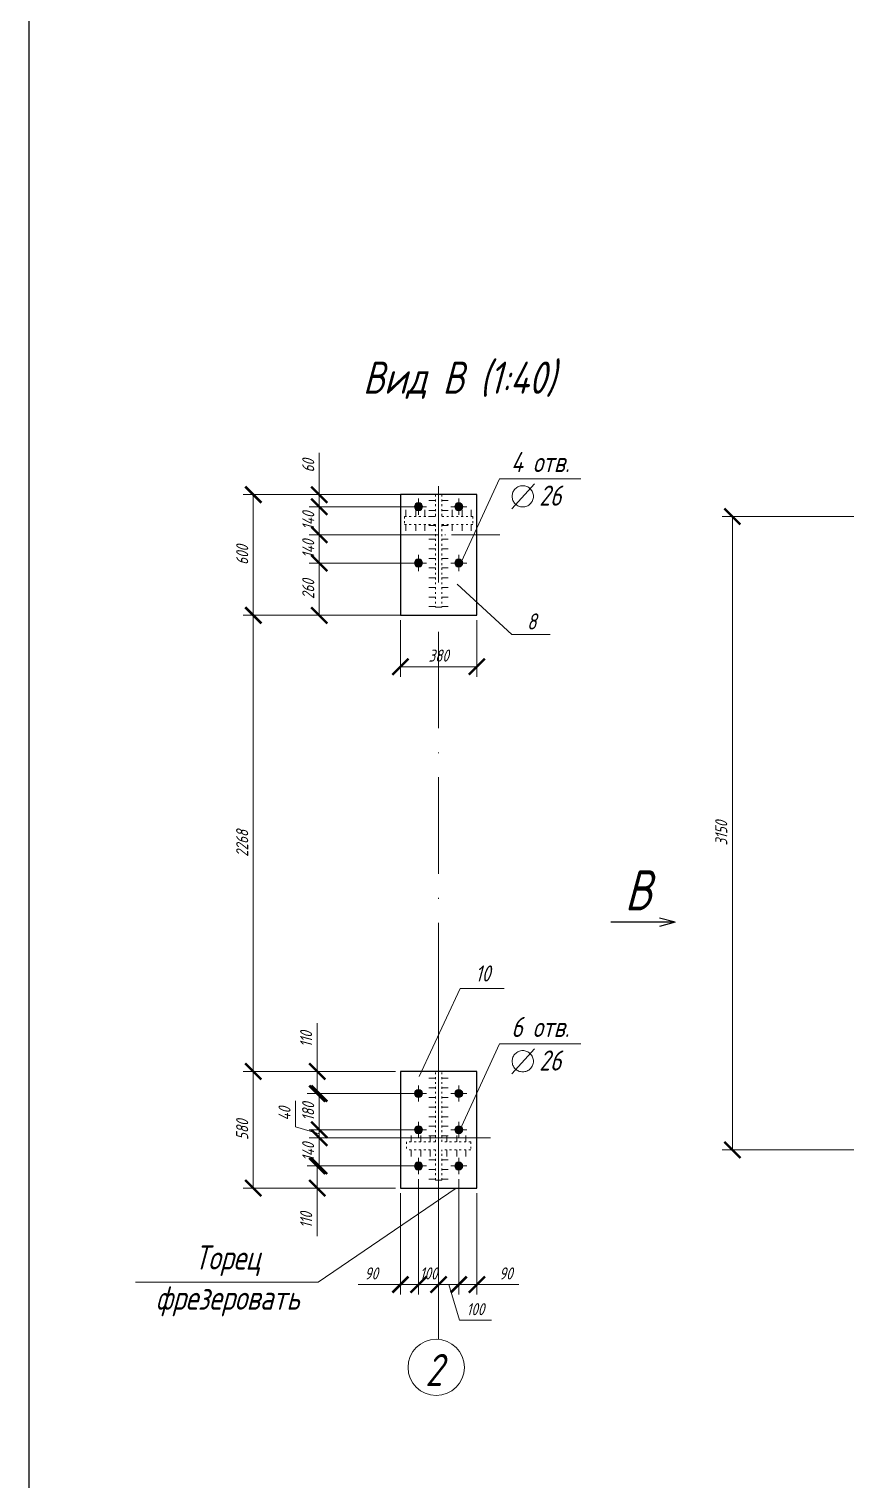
# Model space of a CAD drawing. Header units: millimetres. Extents: x 1665 to 4316, y 443 to 1647.
# Drawn here: x 2526 to 2627.6, y 1286.5 to 1466.7 of the extents above; entities that cross this region are included whole.
import ezdxf

# ---------------------------------------------------------------- set-up
doc = ezdxf.new("R2010")
doc.units = ezdxf.units.MM
for name, pattern in [('ACAD_ISO03W100', [30, 12, -18]), ('ACAD_ISO04W100', [30, 24, -3, 0, -3]), ('ACAD_ISO10W100', [18, 12, -3, 0, -3])]:
    doc.linetypes.add(name, pattern=pattern)
doc.layers.get('0').update_dxf_attribs({"lineweight": 18})
doc.styles.get("Standard").update_dxf_attribs({"font": 'romans.shx', "width": 0.75, "oblique": 15, "height": 1.5})
doc.dimstyles.new('ISO-25', dxfattribs={"dimtxt": 1.5, "dimasz": 2, "dimexe": 1.25, "dimexo": 0.625, "dimtad": 1, "dimtxsty": 'Standard', "dimblk": 'ARCHTICK', "dimcen": 2.5, "dimadec": 0, "dimazin": 0, "dimtfac": 1, "dimtmove": 0, "dimatfit": 3, "dimldrblk": 'NONE', "dimfxl": 1, "dimlwd": 18, "dimlwe": 18, "dimarcsym": 0})

# ---------------------------------------------------------------- blocks, each defined once
blk = doc.blocks.new('_ArchTick')
at = {"color": 0, "linetype": 'ByBlock', "const_width": 0.15}
blk.add_lwpolyline([(-0.5, -0.5), (0.5, 0.5)], dxfattribs=at)
blk = doc.blocks.new('*D150')
at = {"color": 0, "lineweight": 18, "transparency": 16777216}
for p, q in [((2660.96, 1406.12), (2612.2, 1406.12)), ((2613.45, 1406.12), (2613.45, 1327.37)), ((2660.96, 1327.37), (2612.2, 1327.37))]:
    blk.add_line(p, q, dxfattribs=at)
at = {"layer": 'Defpoints', "color": 0, "transparency": 16777216}
for p in [(2661.58, 1406.12), (2613.45, 1327.37), (2661.58, 1327.37)]:
    blk.add_point(p, dxfattribs=at)
at = {"color": 0, "lineweight": 18, "transparency": 16777216, "xscale": 2, "yscale": 2, "zscale": 2}
for p, rotation in [((2613.45, 1406.12), 90), ((2613.45, 1327.37), 270)]:
    blk.add_blockref('_ArchTick', p, dxfattribs=dict(at, rotation=rotation))
at = {"color": 0, "transparency": 16777216, "insert": (2612.07, 1366.75), "char_height": 1.5, "attachment_point": 5, "rotation": 90}
blk.add_mtext('3150', dxfattribs=at)
blk = doc.blocks.new('_None')
blk = doc.blocks.new('*D169')
at = {"color": 0, "lineweight": 18, "transparency": 16777216}
for p, q in [((2573.81, 1407.33), (2560.85, 1407.33)), ((2562.1, 1407.33), (2562.1, 1403.83)), ((2573.56, 1403.83), (2560.85, 1403.83))]:
    blk.add_line(p, q, dxfattribs=at)
at = {"layer": 'Defpoints', "color": 0, "transparency": 16777216}
for p in [(2574.44, 1407.33), (2562.1, 1403.83), (2574.19, 1403.83)]:
    blk.add_point(p, dxfattribs=at)
at = {"color": 0, "lineweight": 18, "transparency": 16777216, "xscale": 2, "yscale": 2, "zscale": 2}
for p, rotation in [((2562.1, 1407.33), 90), ((2562.1, 1403.83), 270)]:
    blk.add_blockref('_ArchTick', p, dxfattribs=dict(at, rotation=rotation))
at = {"color": 0, "transparency": 16777216, "insert": (2560.73, 1405.58), "char_height": 1.5, "attachment_point": 5, "rotation": 90}
blk.add_mtext('140', dxfattribs=at)
blk = doc.blocks.new('*D170')
at = {"color": 0, "lineweight": 18, "transparency": 16777216}
for p, q in [((2573.56, 1403.83), (2560.85, 1403.83)), ((2562.1, 1403.83), (2562.1, 1400.33)), ((2573.56, 1400.33), (2560.85, 1400.33))]:
    blk.add_line(p, q, dxfattribs=at)
at = {"layer": 'Defpoints', "color": 0, "transparency": 16777216}
for p in [(2574.19, 1403.83), (2562.1, 1400.33), (2574.19, 1400.33)]:
    blk.add_point(p, dxfattribs=at)
at = {"color": 0, "lineweight": 18, "transparency": 16777216, "xscale": 2, "yscale": 2, "zscale": 2}
for p, rotation in [((2562.1, 1403.83), 90), ((2562.1, 1400.33), 270)]:
    blk.add_blockref('_ArchTick', p, dxfattribs=dict(at, rotation=rotation))
at = {"color": 0, "transparency": 16777216, "insert": (2560.73, 1402.08), "char_height": 1.5, "attachment_point": 5, "rotation": 90}
blk.add_mtext('140', dxfattribs=at)
blk = doc.blocks.new('*D171')
at = {"color": 0, "lineweight": 18, "transparency": 16777216}
for p, q in [((2562.1, 1408.83), (2562.1, 1414.01)), ((2573.56, 1408.83), (2560.85, 1408.83)), ((2562.1, 1407.33), (2562.1, 1408.83)), ((2573.81, 1407.33), (2560.85, 1407.33))]:
    blk.add_line(p, q, dxfattribs=at)
at = {"layer": 'Defpoints', "color": 0, "transparency": 16777216}
for p in [(2562.1, 1408.83), (2574.19, 1408.83), (2574.44, 1407.33)]:
    blk.add_point(p, dxfattribs=at)
at = {"color": 0, "lineweight": 18, "transparency": 16777216, "xscale": 2, "yscale": 2, "zscale": 2}
for p, rotation in [((2562.1, 1408.83), 90), ((2562.1, 1407.33), 270)]:
    blk.add_blockref('_ArchTick', p, dxfattribs=dict(at, rotation=rotation))
at = {"color": 0, "transparency": 16777216, "insert": (2560.73, 1412.42), "char_height": 1.5, "attachment_point": 5, "rotation": 90}
blk.add_mtext('60', dxfattribs=at)
blk = doc.blocks.new('*D172')
at = {"color": 0, "lineweight": 18, "transparency": 16777216}
for p, q in [((2573.81, 1400.33), (2560.85, 1400.33)), ((2562.1, 1400.33), (2562.1, 1393.83)), ((2573.56, 1393.83), (2560.85, 1393.83))]:
    blk.add_line(p, q, dxfattribs=at)
at = {"layer": 'Defpoints', "color": 0, "transparency": 16777216}
for p in [(2574.44, 1400.33), (2562.1, 1393.83), (2574.19, 1393.83)]:
    blk.add_point(p, dxfattribs=at)
at = {"color": 0, "lineweight": 18, "transparency": 16777216, "xscale": 2, "yscale": 2, "zscale": 2}
for p, rotation in [((2562.1, 1400.33), 90), ((2562.1, 1393.83), 270)]:
    blk.add_blockref('_ArchTick', p, dxfattribs=dict(at, rotation=rotation))
at = {"color": 0, "transparency": 16777216, "insert": (2560.73, 1397.08), "char_height": 1.5, "attachment_point": 5, "rotation": 90}
blk.add_mtext('260', dxfattribs=at)
blk = doc.blocks.new('*D173')
at = {"color": 0, "lineweight": 18, "transparency": 16777216}
for p, q in [((2571.56, 1408.83), (2552.65, 1408.83)), ((2553.9, 1408.83), (2553.9, 1393.83)), ((2571.56, 1393.83), (2552.65, 1393.83))]:
    blk.add_line(p, q, dxfattribs=at)
at = {"layer": 'Defpoints', "color": 0, "transparency": 16777216}
for p in [(2572.19, 1408.83), (2553.9, 1393.83), (2572.19, 1393.83)]:
    blk.add_point(p, dxfattribs=at)
at = {"color": 0, "lineweight": 18, "transparency": 16777216, "xscale": 2, "yscale": 2, "zscale": 2}
for p, rotation in [((2553.9, 1408.83), 90), ((2553.9, 1393.83), 270)]:
    blk.add_blockref('_ArchTick', p, dxfattribs=dict(at, rotation=rotation))
at = {"color": 0, "transparency": 16777216, "insert": (2552.52, 1401.33), "char_height": 1.5, "attachment_point": 5, "rotation": 90}
blk.add_mtext('600', dxfattribs=at)
blk = doc.blocks.new('*D174')
at = {"color": 0, "lineweight": 18, "transparency": 16777216}
for p, q in [((2572.19, 1393.21), (2572.19, 1386.19)), ((2581.69, 1393.21), (2581.69, 1386.19)), ((2572.19, 1387.44), (2581.69, 1387.44))]:
    blk.add_line(p, q, dxfattribs=at)
at = {"layer": 'Defpoints', "color": 0, "transparency": 16777216}
for p in [(2572.19, 1393.83), (2581.69, 1393.83), (2581.69, 1387.44)]:
    blk.add_point(p, dxfattribs=at)
at = {"color": 0, "lineweight": 18, "transparency": 16777216, "xscale": 2, "yscale": 2, "zscale": 2, "rotation": 180}
blk.add_blockref('_ArchTick', (2572.19, 1387.44), dxfattribs=at)
at = {"color": 0, "lineweight": 18, "transparency": 16777216, "xscale": 2, "yscale": 2, "zscale": 2}
blk.add_blockref('_ArchTick', (2581.69, 1387.44), dxfattribs=at)
at = {"color": 0, "transparency": 16777216, "insert": (2576.94, 1388.82), "char_height": 1.5, "attachment_point": 5}
blk.add_mtext('380', dxfattribs=at)
blk = doc.blocks.new('*D175')
at = {"color": 0, "lineweight": 18, "transparency": 16777216}
for p, q in [((2579.44, 1323.76), (2579.44, 1309.39)), ((2581.69, 1322.01), (2581.69, 1309.39)), ((2579.44, 1310.64), (2581.69, 1310.64)), ((2581.69, 1310.64), (2586.92, 1310.64))]:
    blk.add_line(p, q, dxfattribs=at)
at = {"layer": 'Defpoints', "color": 0, "transparency": 16777216}
for p in [(2579.44, 1324.38), (2581.69, 1322.63), (2581.69, 1310.64)]:
    blk.add_point(p, dxfattribs=at)
at = {"color": 0, "lineweight": 18, "transparency": 16777216, "xscale": 2, "yscale": 2, "zscale": 2, "rotation": 180}
blk.add_blockref('_ArchTick', (2579.44, 1310.64), dxfattribs=at)
at = {"color": 0, "lineweight": 18, "transparency": 16777216, "xscale": 2, "yscale": 2, "zscale": 2}
blk.add_blockref('_ArchTick', (2581.69, 1310.64), dxfattribs=at)
at = {"color": 0, "transparency": 16777216, "insert": (2585.3, 1312.02), "char_height": 1.5, "attachment_point": 5}
blk.add_mtext('90', dxfattribs=at)
blk = doc.blocks.new('*D176')
at = {"color": 0, "lineweight": 18, "transparency": 16777216}
for p, q in [((2574.44, 1323.76), (2574.44, 1309.39)), ((2572.19, 1322.01), (2572.19, 1309.39)), ((2572.19, 1310.64), (2566.95, 1310.64)), ((2574.44, 1310.64), (2572.19, 1310.64))]:
    blk.add_line(p, q, dxfattribs=at)
at = {"layer": 'Defpoints', "color": 0, "transparency": 16777216}
for p in [(2574.44, 1324.38), (2572.19, 1322.63), (2572.19, 1310.64)]:
    blk.add_point(p, dxfattribs=at)
at = {"color": 0, "lineweight": 18, "transparency": 16777216, "xscale": 2, "yscale": 2, "zscale": 2, "rotation": 180}
blk.add_blockref('_ArchTick', (2572.19, 1310.64), dxfattribs=at)
at = {"color": 0, "lineweight": 18, "transparency": 16777216, "xscale": 2, "yscale": 2, "zscale": 2}
blk.add_blockref('_ArchTick', (2574.44, 1310.64), dxfattribs=at)
at = {"color": 0, "transparency": 16777216, "insert": (2568.57, 1312.02), "char_height": 1.5, "attachment_point": 5}
blk.add_mtext('90', dxfattribs=at)
blk = doc.blocks.new('*D177')
at = {"color": 0, "lineweight": 18, "transparency": 16777216}
for p, q in [((2573.81, 1334.38), (2560.85, 1334.38)), ((2562.1, 1334.38), (2562.1, 1329.88)), ((2573.81, 1329.88), (2560.85, 1329.88))]:
    blk.add_line(p, q, dxfattribs=at)
at = {"layer": 'Defpoints', "color": 0, "transparency": 16777216}
for p in [(2574.44, 1334.38), (2562.1, 1329.88), (2574.44, 1329.88)]:
    blk.add_point(p, dxfattribs=at)
at = {"color": 0, "lineweight": 18, "transparency": 16777216, "xscale": 2, "yscale": 2, "zscale": 2}
for p, rotation in [((2562.1, 1334.38), 90), ((2562.1, 1329.88), 270)]:
    blk.add_blockref('_ArchTick', p, dxfattribs=dict(at, rotation=rotation))
at = {"color": 0, "transparency": 16777216, "insert": (2560.72, 1332.13), "char_height": 1.5, "attachment_point": 5, "rotation": 90}
blk.add_mtext('180', dxfattribs=at)
blk = doc.blocks.new('*D178')
at = {"color": 0, "lineweight": 18, "transparency": 16777216}
for p, q in [((2571.56, 1325.38), (2560.6, 1325.38)), ((2561.85, 1325.38), (2561.85, 1322.63)), ((2571.56, 1322.63), (2560.6, 1322.63)), ((2561.85, 1322.63), (2561.85, 1316.65))]:
    blk.add_line(p, q, dxfattribs=at)
at = {"layer": 'Defpoints', "color": 0, "transparency": 16777216}
for p in [(2572.19, 1325.38), (2561.85, 1322.63), (2572.19, 1322.63)]:
    blk.add_point(p, dxfattribs=at)
at = {"color": 0, "lineweight": 18, "transparency": 16777216, "xscale": 2, "yscale": 2, "zscale": 2}
for p, rotation in [((2561.85, 1325.38), 90), ((2561.85, 1322.63), 270)]:
    blk.add_blockref('_ArchTick', p, dxfattribs=dict(at, rotation=rotation))
at = {"color": 0, "transparency": 16777216, "insert": (2560.47, 1318.64), "char_height": 1.5, "attachment_point": 5, "rotation": 90}
blk.add_mtext('110', dxfattribs=at)
blk = doc.blocks.new('*D179')
at = {"color": 0, "lineweight": 18, "transparency": 16777216}
for p, q in [((2561.85, 1337.13), (2561.85, 1343.12)), ((2571.56, 1337.13), (2560.6, 1337.13)), ((2561.85, 1334.38), (2561.85, 1337.13)), ((2571.56, 1334.38), (2560.6, 1334.38))]:
    blk.add_line(p, q, dxfattribs=at)
at = {"layer": 'Defpoints', "color": 0, "transparency": 16777216}
for p in [(2561.85, 1337.13), (2572.19, 1337.13), (2572.19, 1334.38)]:
    blk.add_point(p, dxfattribs=at)
at = {"color": 0, "lineweight": 18, "transparency": 16777216, "xscale": 2, "yscale": 2, "zscale": 2}
for p, rotation in [((2561.85, 1337.13), 90), ((2561.85, 1334.38), 270)]:
    blk.add_blockref('_ArchTick', p, dxfattribs=dict(at, rotation=rotation))
at = {"color": 0, "transparency": 16777216, "insert": (2560.47, 1341.13), "char_height": 1.5, "attachment_point": 5, "rotation": 90}
blk.add_mtext('110', dxfattribs=at)
blk = doc.blocks.new('*D180')
at = {"color": 0, "lineweight": 18, "transparency": 16777216}
for p, q in [((2571.56, 1337.13), (2552.65, 1337.13)), ((2553.9, 1337.13), (2553.9, 1322.63)), ((2571.56, 1322.63), (2552.65, 1322.63))]:
    blk.add_line(p, q, dxfattribs=at)
at = {"layer": 'Defpoints', "color": 0, "transparency": 16777216}
for p in [(2572.19, 1337.13), (2553.9, 1322.63), (2572.19, 1322.63)]:
    blk.add_point(p, dxfattribs=at)
at = {"color": 0, "lineweight": 18, "transparency": 16777216, "xscale": 2, "yscale": 2, "zscale": 2}
for p, rotation in [((2553.9, 1337.13), 90), ((2553.9, 1322.63), 270)]:
    blk.add_blockref('_ArchTick', p, dxfattribs=dict(at, rotation=rotation))
at = {"color": 0, "transparency": 16777216, "insert": (2552.52, 1329.88), "char_height": 1.5, "attachment_point": 5, "rotation": 90}
blk.add_mtext('580', dxfattribs=at)
blk = doc.blocks.new('*D181')
at = {"color": 0, "lineweight": 18, "transparency": 16777216}
for p, q in [((2573.81, 1328.88), (2560.85, 1328.88)), ((2562.1, 1325.38), (2562.1, 1328.88)), ((2573.81, 1325.38), (2560.85, 1325.38))]:
    blk.add_line(p, q, dxfattribs=at)
at = {"layer": 'Defpoints', "color": 0, "transparency": 16777216}
for p in [(2562.1, 1328.88), (2574.44, 1328.88), (2574.44, 1325.38)]:
    blk.add_point(p, dxfattribs=at)
at = {"color": 0, "lineweight": 18, "transparency": 16777216, "xscale": 2, "yscale": 2, "zscale": 2}
for p, rotation in [((2562.1, 1328.88), 90), ((2562.1, 1325.38), 270)]:
    blk.add_blockref('_ArchTick', p, dxfattribs=dict(at, rotation=rotation))
at = {"color": 0, "transparency": 16777216, "insert": (2560.72, 1327.13), "char_height": 1.5, "attachment_point": 5, "rotation": 90}
blk.add_mtext('140', dxfattribs=at)
blk = doc.blocks.new('*D182')
at = {"color": 0, "lineweight": 18, "transparency": 16777216}
for p, q in [((2559.16, 1330.26), (2559.16, 1333.47)), ((2562.1, 1329.38), (2559.16, 1330.26)), ((2562.1, 1329.88), (2562.1, 1331.88)), ((2573.81, 1329.88), (2560.85, 1329.88)), ((2573.81, 1328.88), (2560.85, 1328.88)), ((2562.1, 1328.88), (2562.1, 1329.88)), ((2562.1, 1328.88), (2562.1, 1329.88)), ((2562.1, 1328.88), (2562.1, 1326.88))]:
    blk.add_line(p, q, dxfattribs=at)
at = {"layer": 'Defpoints', "color": 0, "transparency": 16777216}
for p in [(2562.1, 1329.88), (2574.44, 1329.88), (2574.44, 1328.88)]:
    blk.add_point(p, dxfattribs=at)
at = {"color": 0, "lineweight": 18, "transparency": 16777216, "xscale": 2, "yscale": 2, "zscale": 2}
for p, rotation in [((2562.1, 1329.88), 270), ((2562.1, 1328.88), 90)]:
    blk.add_blockref('_ArchTick', p, dxfattribs=dict(at, rotation=rotation))
at = {"color": 0, "transparency": 16777216, "insert": (2557.78, 1331.87), "char_height": 1.5, "attachment_point": 5, "rotation": 90}
blk.add_mtext('40', dxfattribs=at)
blk = doc.blocks.new('*D200')
at = {"color": 0, "lineweight": 18, "transparency": 16777216}
for p, q in [((2571.56, 1393.83), (2552.65, 1393.83)), ((2553.9, 1337.13), (2553.9, 1393.83)), ((2571.56, 1337.13), (2552.65, 1337.13))]:
    blk.add_line(p, q, dxfattribs=at)
at = {"layer": 'Defpoints', "color": 0, "transparency": 16777216}
for p in [(2553.9, 1393.83), (2572.19, 1393.83), (2572.19, 1337.13)]:
    blk.add_point(p, dxfattribs=at)
at = {"color": 0, "lineweight": 18, "transparency": 16777216, "xscale": 2, "yscale": 2, "zscale": 2}
for p, rotation in [((2553.9, 1393.83), 90), ((2553.9, 1337.13), 270)]:
    blk.add_blockref('_ArchTick', p, dxfattribs=dict(at, rotation=rotation))
at = {"color": 0, "transparency": 16777216, "insert": (2552.52, 1365.48), "char_height": 1.5, "attachment_point": 5, "rotation": 90}
blk.add_mtext('2268', dxfattribs=at)
blk = doc.blocks.new('*D231')
at = {"color": 0, "lineweight": 18, "transparency": 16777216}
for p, q in [((2574.44, 1322.01), (2574.44, 1309.39)), ((2576.94, 1322.01), (2576.94, 1309.39)), ((2574.44, 1310.64), (2576.94, 1310.64))]:
    blk.add_line(p, q, dxfattribs=at)
at = {"layer": 'Defpoints', "color": 0, "transparency": 16777216}
for p in [(2574.44, 1322.63), (2576.94, 1322.63), (2576.94, 1310.64)]:
    blk.add_point(p, dxfattribs=at)
at = {"color": 0, "lineweight": 18, "transparency": 16777216, "xscale": 2, "yscale": 2, "zscale": 2, "rotation": 180}
blk.add_blockref('_ArchTick', (2574.44, 1310.64), dxfattribs=at)
at = {"color": 0, "lineweight": 18, "transparency": 16777216, "xscale": 2, "yscale": 2, "zscale": 2}
blk.add_blockref('_ArchTick', (2576.94, 1310.64), dxfattribs=at)
at = {"color": 0, "transparency": 16777216, "insert": (2575.69, 1312.02), "char_height": 1.5, "attachment_point": 5}
blk.add_mtext('100', dxfattribs=at)
blk = doc.blocks.new('*D232')
at = {"color": 0, "lineweight": 18, "transparency": 16777216}
for p, q in [((2576.94, 1322.01), (2576.94, 1309.39)), ((2579.44, 1322.01), (2579.44, 1309.39)), ((2576.94, 1310.64), (2579.44, 1310.64)), ((2578.19, 1310.64), (2579.52, 1306.2)), ((2579.52, 1306.2), (2583.5, 1306.2))]:
    blk.add_line(p, q, dxfattribs=at)
at = {"layer": 'Defpoints', "color": 0, "transparency": 16777216}
for p in [(2576.94, 1322.63), (2579.44, 1322.63), (2579.44, 1310.64)]:
    blk.add_point(p, dxfattribs=at)
at = {"color": 0, "lineweight": 18, "transparency": 16777216, "xscale": 2, "yscale": 2, "zscale": 2, "rotation": 180}
blk.add_blockref('_ArchTick', (2576.94, 1310.64), dxfattribs=at)
at = {"color": 0, "lineweight": 18, "transparency": 16777216, "xscale": 2, "yscale": 2, "zscale": 2}
blk.add_blockref('_ArchTick', (2579.44, 1310.64), dxfattribs=at)
at = {"color": 0, "transparency": 16777216, "insert": (2581.51, 1307.58), "char_height": 1.5, "attachment_point": 5}
blk.add_mtext('100', dxfattribs=at)

msp = doc.modelspace()

# ---------------------------------------------------------------- hatches: boundary and pattern name
h = msp.add_hatch(color=256)
h.dxf.hatch_style = 1
h.paths.add_polyline_path([(2574.435, 1407.832), (2574.435, 1407.332), (2574.935, 1407.332, 0.4142136)])
h.paths.add_polyline_path([(2574.935, 1407.332), (2574.435, 1407.332), (2574.435, 1406.832, 0.4142136)])
h.paths.add_polyline_path([(2574.435, 1407.832, 0.4142136), (2573.935, 1407.332, 0.4142136), (2574.435, 1406.832), (2574.435, 1407.332)])
h = msp.add_hatch(color=256)
h.dxf.hatch_style = 1
h.paths.add_polyline_path([(2579.435, 1407.832), (2579.435, 1407.332), (2579.935, 1407.332, 0.4142136)])
h.paths.add_polyline_path([(2579.935, 1407.332), (2579.435, 1407.332), (2579.435, 1406.832, 0.4142136)])
h.paths.add_polyline_path([(2579.435, 1407.832, 0.4142136), (2578.935, 1407.332, 0.4142136), (2579.435, 1406.832), (2579.435, 1407.332)])
h = msp.add_hatch(color=256)
h.dxf.hatch_style = 1
h.paths.add_polyline_path([(2574.435, 1400.832), (2574.435, 1400.332), (2574.935, 1400.332, 0.4142136)])
h.paths.add_polyline_path([(2574.935, 1400.332), (2574.435, 1400.332), (2574.435, 1399.832, 0.4142136)])
h.paths.add_polyline_path([(2574.435, 1400.832, 0.4142136), (2573.935, 1400.332, 0.4142136), (2574.435, 1399.832), (2574.435, 1400.332)])
h = msp.add_hatch(color=256)
h.dxf.hatch_style = 1
h.paths.add_polyline_path([(2579.435, 1400.832), (2579.435, 1400.332), (2579.935, 1400.332, 0.4142136)])
h.paths.add_polyline_path([(2579.935, 1400.332), (2579.435, 1400.332), (2579.435, 1399.832, 0.4142136)])
h.paths.add_polyline_path([(2579.435, 1400.832, 0.4142136), (2578.935, 1400.332, 0.4142136), (2579.435, 1399.832), (2579.435, 1400.332)])
h = msp.add_hatch(color=256)
h.dxf.hatch_style = 1
h.paths.add_polyline_path([(2574.435, 1334.882), (2574.435, 1334.382), (2574.935, 1334.382, 0.4142136)])
h.paths.add_polyline_path([(2574.935, 1334.382), (2574.435, 1334.382), (2574.435, 1333.882, 0.4142136)])
h.paths.add_polyline_path([(2574.435, 1334.882, 0.4142136), (2573.935, 1334.382, 0.4142136), (2574.435, 1333.882), (2574.435, 1334.382)])
h = msp.add_hatch(color=256)
h.dxf.hatch_style = 1
h.paths.add_polyline_path([(2579.935, 1334.382, 1), (2578.935, 1334.382, 1)])
h = msp.add_hatch(color=256)
h.dxf.hatch_style = 1
h.paths.add_polyline_path([(2574.935, 1329.882, 1), (2573.935, 1329.882, 1)])
h = msp.add_hatch(color=256)
h.dxf.hatch_style = 1
h.paths.add_polyline_path([(2579.935, 1329.882, 1), (2578.935, 1329.882, 1)])
h = msp.add_hatch(color=256)
h.dxf.hatch_style = 1
h.paths.add_polyline_path([(2574.935, 1325.382, 1), (2573.935, 1325.382, 1)])
h = msp.add_hatch(color=256)
h.dxf.hatch_style = 1
h.paths.add_polyline_path([(2579.935, 1325.382, 1), (2578.935, 1325.382, 1)])

# ---------------------------------------------------------------- linework, layer by layer
at = {"lineweight": 30}
for p, q in [((2526.02, 1057.955), (2526.02, 1641.955)), ((2581.685, 1408.832), (2572.185, 1408.832)), ((2572.185, 1408.832), (2572.185, 1393.832)), ((2581.685, 1393.832), (2581.685, 1408.832)), ((2572.185, 1393.832), (2581.685, 1393.832)), ((2606.327, 1355.68), (2598.327, 1355.68)), ((2606.327, 1355.68), (2604.395, 1356.198)), ((2606.327, 1355.68), (2604.395, 1355.162)), ((2581.685, 1337.132), (2572.185, 1337.132)), ((2572.185, 1337.132), (2572.185, 1322.632)), ((2581.685, 1322.632), (2581.685, 1337.132)), ((2572.185, 1322.632), (2581.685, 1322.632))]:
    msp.add_line(p, q, dxfattribs=at)
at = {"linetype": 'ACAD_ISO10W100'}
msp.add_line((2576.935, 1409.895), (2576.935, 1319.747), dxfattribs=at)
for p, q in [((2584.499, 1410.796), (2579.561, 1400.062)), ((2594.634, 1410.796), (2584.499, 1410.796)), ((2574.435, 1406.332), (2574.435, 1408.332)), ((2576.535, 1408.092), (2575.735, 1408.092)), ((2578.135, 1408.092), (2577.335, 1408.092)), ((2579.435, 1406.332), (2579.435, 1408.332)), ((2572.854, 1406.125), (2572.854, 1406.925)), ((2573.435, 1407.332), (2575.435, 1407.332)), ((2574.087, 1406.125), (2574.087, 1406.925)), ((2575.216, 1406.125), (2575.216, 1406.925)), ((2576.535, 1406.869), (2575.735, 1406.869)), ((2576.535, 1406.125), (2575.735, 1406.125)), ((2578.135, 1406.869), (2577.335, 1406.869)), ((2578.435, 1407.332), (2580.435, 1407.332)), ((2578.635, 1406.125), (2578.635, 1406.925)), ((2579.867, 1406.125), (2579.867, 1406.925)), ((2580.997, 1406.125), (2580.997, 1406.925)), ((2572.854, 1404.325), (2572.854, 1405.125)), ((2574.087, 1404.325), (2574.087, 1405.125)), ((2575.216, 1404.325), (2575.216, 1405.125)), ((2576.535, 1404.976), (2575.735, 1404.976)), ((2578.135, 1404.976), (2577.335, 1404.976)), ((2578.635, 1404.325), (2578.635, 1405.125)), ((2579.867, 1404.325), (2579.867, 1405.125)), ((2580.997, 1404.325), (2580.997, 1405.125)), ((2576.535, 1403.295), (2575.735, 1403.295)), ((2578.135, 1403.295), (2577.335, 1403.295)), ((2574.435, 1399.332), (2574.435, 1401.332)), ((2576.535, 1402.099), (2575.735, 1402.099)), ((2576.535, 1400.906), (2575.735, 1400.906)), ((2578.135, 1402.099), (2577.335, 1402.099)), ((2578.135, 1400.906), (2577.335, 1400.906)), ((2579.435, 1399.332), (2579.435, 1401.332)), ((2573.435, 1400.332), (2575.435, 1400.332)), ((2576.535, 1399.731), (2575.735, 1399.731)), ((2578.135, 1399.731), (2577.335, 1399.731)), ((2578.435, 1400.332), (2580.435, 1400.332)), ((2576.535, 1398.478), (2575.735, 1398.478)), ((2576.535, 1397.295), (2575.735, 1397.295)), ((2578.135, 1398.478), (2577.335, 1398.478)), ((2578.135, 1397.295), (2577.335, 1397.295)), ((2579.23, 1397.708), (2586.055, 1391.442)), ((2576.535, 1396.071), (2575.735, 1396.071)), ((2578.135, 1396.071), (2577.335, 1396.071)), ((2576.535, 1394.925), (2575.735, 1394.925)), ((2576.535, 1394.832), (2577.335, 1394.832)), ((2578.135, 1394.925), (2577.335, 1394.925)), ((2586.055, 1391.442), (2590.821, 1391.442)), ((2574.505, 1336.499), (2579.623, 1347.439)), ((2579.623, 1347.439), (2585.087, 1347.439)), ((2584.499, 1340.577), (2579.561, 1329.843)), ((2594.634, 1340.577), (2584.499, 1340.577)), ((2576.535, 1336.31), (2575.735, 1336.31)), ((2578.135, 1336.31), (2577.335, 1336.31)), ((2573.435, 1334.382), (2575.435, 1334.382)), ((2574.435, 1333.382), (2574.435, 1335.382)), ((2576.535, 1335.104), (2575.735, 1335.104)), ((2576.535, 1333.89), (2575.735, 1333.89)), ((2578.135, 1335.104), (2577.335, 1335.104)), ((2578.135, 1333.89), (2577.335, 1333.89)), ((2578.435, 1334.382), (2580.435, 1334.382)), ((2579.435, 1333.382), (2579.435, 1335.382)), ((2581.685, 1329.882), (2581.685, 1334.132)), ((2576.535, 1332.681), (2575.735, 1332.681)), ((2578.135, 1332.681), (2577.335, 1332.681)), ((2574.435, 1328.882), (2574.435, 1330.882)), ((2576.535, 1331.483), (2575.735, 1331.483)), ((2576.535, 1330.309), (2575.735, 1330.309)), ((2578.135, 1331.483), (2577.335, 1331.483)), ((2578.135, 1330.309), (2577.335, 1330.309)), ((2579.435, 1328.882), (2579.435, 1330.882)), ((2583.386, 1328.882), (2570.967, 1328.882)), ((2573.435, 1329.882), (2575.435, 1329.882)), ((2573.514, 1328.375), (2573.514, 1329.175)), ((2574.746, 1328.375), (2574.746, 1329.175)), ((2576.535, 1329.108), (2575.735, 1329.108)), ((2575.876, 1328.375), (2575.876, 1329.175)), ((2578.135, 1329.108), (2577.335, 1329.108)), ((2577.952, 1328.375), (2577.952, 1329.175)), ((2578.435, 1329.882), (2580.435, 1329.882)), ((2579.184, 1328.375), (2579.184, 1329.175)), ((2580.314, 1328.375), (2580.314, 1329.175)), ((2573.514, 1326.575), (2573.514, 1327.375)), ((2574.746, 1326.575), (2574.746, 1327.375)), ((2575.876, 1326.575), (2575.876, 1327.375)), ((2577.952, 1326.575), (2577.952, 1327.375)), ((2579.184, 1326.575), (2579.184, 1327.375)), ((2580.314, 1326.575), (2580.314, 1327.375)), ((2573.435, 1325.382), (2575.435, 1325.382)), ((2574.435, 1324.382), (2574.435, 1326.382)), ((2576.535, 1326.141), (2575.735, 1326.141)), ((2576.535, 1324.947), (2575.735, 1324.947)), ((2578.135, 1326.141), (2577.335, 1326.141)), ((2578.135, 1324.947), (2577.335, 1324.947)), ((2578.435, 1325.382), (2580.435, 1325.382)), ((2579.435, 1324.382), (2579.435, 1326.382)), ((2576.535, 1323.741), (2575.735, 1323.741)), ((2576.535, 1323.632), (2577.335, 1323.632)), ((2578.135, 1323.741), (2577.335, 1323.741)), ((2579.138, 1322.632), (2561.949, 1310.924)), ((2561.949, 1310.924), (2539.258, 1310.924))]:
    msp.add_line(p, q)
at = {"linetype": 'ACAD_ISO04W100'}
for p, q in [((2586.039, 1407.06), (2588.851, 1410.174)), ((2576.935, 1303.835), (2576.935, 1350.583)), ((2586.039, 1336.84), (2588.851, 1339.954))]:
    msp.add_line(p, q, dxfattribs=at)
at = {"linetype": 'ACAD_ISO03W100', "ltscale": 0.02}
for p, q in [((2576.535, 1408.832), (2576.535, 1406.125)), ((2577.335, 1408.832), (2577.335, 1406.125)), ((2572.685, 1406.125), (2572.685, 1405.125)), ((2576.535, 1406.125), (2572.685, 1406.125)), ((2581.185, 1406.125), (2577.335, 1406.125)), ((2581.185, 1406.125), (2581.185, 1405.125)), ((2576.535, 1405.125), (2572.685, 1405.125)), ((2576.535, 1405.125), (2576.535, 1394.832)), ((2581.185, 1405.125), (2577.335, 1405.125)), ((2577.335, 1405.125), (2577.335, 1394.832)), ((2576.535, 1328.375), (2576.535, 1337.132)), ((2577.335, 1328.375), (2577.335, 1337.132)), ((2572.935, 1328.375), (2572.935, 1327.375)), ((2576.535, 1328.375), (2572.935, 1328.375)), ((2576.535, 1327.375), (2572.935, 1327.375)), ((2576.535, 1323.632), (2576.535, 1327.375)), ((2580.935, 1328.375), (2577.335, 1328.375)), ((2580.935, 1327.375), (2577.335, 1327.375)), ((2577.335, 1323.632), (2577.335, 1327.375)), ((2580.935, 1328.375), (2580.935, 1327.375))]:
    msp.add_line(p, q, dxfattribs=at)
at = {"linetype": 'ACAD_ISO04W100', "ltscale": 0.25}
msp.add_line((2584.543, 1403.832), (2569.613, 1403.832), dxfattribs=at)
at = {"linetype": 'ACAD_ISO04W100'}
for centre in [(2587.398, 1408.621), (2587.398, 1338.401)]:
    msp.add_circle(centre, 1.323, dxfattribs=at)
for centre, radius in [((2574.435, 1407.332), 0.5), ((2579.435, 1407.332), 0.5), ((2574.435, 1400.332), 0.5), ((2579.435, 1400.332), 0.5), ((2574.435, 1334.382), 0.5), ((2579.435, 1334.382), 0.5), ((2574.435, 1329.882), 0.5), ((2579.435, 1329.882), 0.5), ((2574.435, 1325.382), 0.5), ((2579.435, 1325.382), 0.5), ((2576.635, 1300.348), 3.5)]:
    msp.add_circle(centre, radius)

# ---------------------------------------------------------------- texts
for s, width, gutter_width, heights, insert, char_height, attachment_point in [('Вид В (1:40)', 32.24801, 12.5, [0], (2567.532, 1425.369), 4, 1), ('4 отв.\\P  26', 10.13472, 12.5, [0], (2589.567, 1410.796), 2.5, 5), ('8', 5.08103, 7.5, [0], (2588.502, 1393.066), 2, 5), ('В', 5.50366, 12.5, [1.75], (2600.06, 1362.146), 5, 1), ('10', 5.08103, 7.5, [0], (2582.435, 1349.311), 2, 5), ('6 отв.\\P  26', 10.13472, 12.5, [0], (2589.567, 1340.577), 2.5, 5), ('Торец \\Pфрезеровать', 23.1755, 7.5, [0], (2550.709, 1311.098), 3, 5), ('2', 3.84388, 12.5, [0], (2575.267, 1302.021), 4, 1)]:
    msp.add_mtext_dynamic_manual_height_columns(s, width=width, gutter_width=gutter_width, heights=heights, dxfattribs=dict(insert=insert, char_height=char_height, attachment_point=attachment_point))

# ---------------------------------------------------------------- dimensions: what is measured, and where the dimension line sits
for base, p1, p2, text, picture, middle in [((2562.103, 1408.832), (2574.435, 1407.332), (2574.185, 1408.832), '60', '*D171', (2560.728, 1412.422)), ((2553.896, 1393.832), (2572.185, 1408.832), (2572.185, 1393.832), '600', '*D173', (2552.521, 1401.332)), ((2613.449, 1327.375), (2661.581, 1406.125), (2661.581, 1327.375), '3150', '*D150', (2612.074, 1366.75)), ((2562.103, 1393.832), (2574.435, 1400.332), (2574.185, 1393.832), '260', '*D172', (2560.728, 1397.082)), ((2553.896, 1393.832), (2572.185, 1337.132), (2572.185, 1393.832), '2268', '*D200', (2552.521, 1365.482)), ((2561.847, 1337.132), (2572.185, 1334.382), (2572.185, 1337.132), '110', '*D179', (2560.472, 1341.125)), ((2553.896, 1322.632), (2572.185, 1337.132), (2572.185, 1322.632), '580', '*D180', (2552.521, 1329.882)), ((2562.097, 1329.882), (2574.435, 1334.382), (2574.435, 1329.882), '180', '*D177', (2560.722, 1332.132)), ((2561.847, 1322.632), (2572.185, 1325.382), (2572.185, 1322.632), '110', '*D178', (2560.472, 1318.639))]:
    dim = msp.add_linear_dim(base=base, p1=p1, p2=p2, angle=90, text=text, dimstyle='ISO-25')
    dim.commit()
    dim.dimension.update_dxf_attribs({"geometry": picture, "text_midpoint": middle})
for base, p1, p2, picture, middle, dimtype in [((2562.103, 1403.832), (2574.435, 1407.332), (2574.185, 1403.832), '*D169', (2562.103, 1405.582), 160), ((2562.103, 1400.332), (2574.185, 1403.832), (2574.185, 1400.332), '*D170', (2562.103, 1402.082), 160), ((2562.097, 1328.882), (2574.435, 1325.382), (2574.435, 1328.882), '*D181', (2562.097, 1327.132), 161)]:
    dim = msp.add_linear_dim(base=base, p1=p1, p2=p2, angle=90, text='140', dimstyle='ISO-25')
    dim.commit()
    dim.dimension.update_dxf_attribs({"geometry": picture, "text_midpoint": middle, "dimtype": dimtype})
for base, p1, p2, text, picture, middle in [((2581.685, 1387.442), (2572.185, 1393.832), (2581.685, 1393.832), '380', '*D174', (2576.935, 1388.817)), ((2572.185, 1310.641), (2574.435, 1324.382), (2572.185, 1322.632), '90', '*D176', (2568.569, 1312.016)), ((2581.685, 1310.641), (2579.435, 1324.382), (2581.685, 1322.632), '90', '*D175', (2585.301, 1312.016))]:
    dim = msp.add_linear_dim(base=base, p1=p1, p2=p2, text=text, dimstyle='ISO-25')
    dim.commit()
    dim.dimension.update_dxf_attribs({"geometry": picture, "text_midpoint": middle})
dim = msp.add_linear_dim(base=(2562.097, 1329.882), p1=(2574.435, 1328.882), p2=(2574.435, 1329.882), angle=270, text='40', dimstyle='ISO-25', override={"dimtmove": 1})
dim.commit()
dim.dimension.update_dxf_attribs({"geometry": '*D182', "text_midpoint": (2557.785, 1330.888)})
dim = msp.add_linear_dim(base=(2576.935, 1310.641), p1=(2574.435, 1322.632), p2=(2576.935, 1322.632), text='100', dimstyle='ISO-25')
dim.commit()
dim.dimension.update_dxf_attribs({"geometry": '*D231', "text_midpoint": (2575.685, 1310.641), "dimtype": 160})
dim = msp.add_linear_dim(base=(2579.435, 1310.641), p1=(2576.935, 1322.632), p2=(2579.435, 1322.632), text='100', dimstyle='ISO-25', override={"dimtmove": 1})
dim.commit()
dim.dimension.update_dxf_attribs({"geometry": '*D232', "text_midpoint": (2580.141, 1307.579)})

doc.saveas('drawing.dxf')
